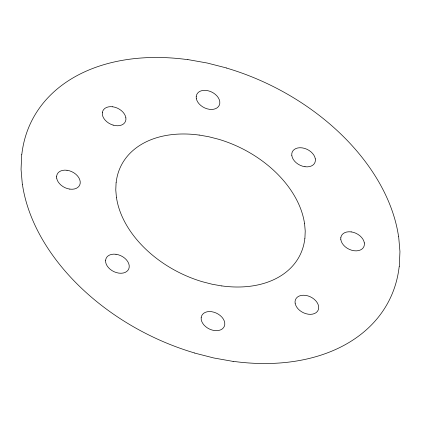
<?xml version="1.0" encoding="UTF-8"?>
<svg xmlns="http://www.w3.org/2000/svg" width="421" height="421" viewBox="0 0 421 421"><rect width="100%" height="100%" fill="white"/><g stroke="black" fill="none" stroke-linecap="round" stroke-linejoin="round"><path stroke-width="0.63" d="M21.692 154.544L21.05 169.41L22.366 184.703M56.614 176.189L56.656 178.072M102.314 112.707L102.356 114.591A12.483 8.673 26.5 0 0 113.138 125.111M105.613 260.194L105.655 262.078A12.483 8.673 26.5 0 0 116.406 272.592L118.827 273.124A12.483 8.673 26.5 0 0 129.205 267.182L129.173 265.304A12.483 8.673 26.5 0 0 118.417 254.805L115.996 254.258M116.096 182.525L115.775 189.955L116.433 197.602M196.207 96.388L196.249 98.272M201.17 317.613L201.212 319.497A12.483 8.673 26.5 0 0 211.963 330.011L214.384 330.543A12.483 8.673 26.5 0 0 224.767 324.602L224.73 322.723A12.483 8.673 26.5 0 0 213.979 312.224L211.553 311.677A12.483 8.673 26.5 0 0 201.18 317.634M304.904 238.481L305.225 231.045L304.567 223.398M340.773 237.807L340.815 239.691M399.308 266.456L399.95 251.59L398.634 236.297M187.85 59.582L207.206 63.024L226.593 67.986M112.702 106.771L115.122 107.297A12.483 8.673 26.5 0 1 125.868 117.827M199.175 135.041L208.853 136.762L218.546 139.24A99.866 69.376 26.5 0 1 304.509 223.393M304.993 166.727L302.567 166.2A12.483 8.673 26.5 0 1 291.853 155.691M66.997 170.252L69.418 170.779A12.483 8.673 26.5 0 1 80.164 181.314L80.216 183.182A12.483 8.673 26.5 0 1 69.828 189.113M351.161 231.871L353.582 232.397A12.483 8.673 26.5 0 1 364.328 242.938M69.828 189.118L67.407 188.592A12.483 8.673 26.5 0 1 56.682 178.078M221.825 285.959L212.147 284.238L202.454 281.754A99.861 69.37 26.5 0 1 116.491 197.612M233.15 361.418L213.8 357.976L194.413 353.014M113.107 125.111L115.533 125.632A12.483 8.673 26.5 0 0 125.911 119.696L125.874 117.817M364.333 242.917L364.375 244.801A12.483 8.673 26.5 0 1 353.993 250.732L351.572 250.211A12.483 8.673 26.5 0 1 340.852 239.702M315.334 158.906L315.376 160.79A12.483 8.673 26.5 0 1 304.988 166.721M291.816 155.681L291.774 153.797A12.483 8.673 26.5 0 1 302.162 147.866L304.583 148.387A12.483 8.673 26.5 0 1 315.303 158.901M295.11 303.167L295.068 301.283A12.483 8.673 26.5 0 1 305.483 295.379L307.877 295.874A12.483 8.673 26.5 0 1 318.623 306.414L318.671 308.277A12.483 8.673 26.5 0 1 308.288 314.208L305.867 313.687A12.483 8.673 26.5 0 1 295.147 303.178M399.197 266.419A199.733 138.746 26.5 0 1 233.139 361.329M226.582 68.065A199.733 138.746 26.5 0 1 398.524 236.281M21.803 154.575A199.733 138.746 26.5 0 1 187.866 59.671M194.418 352.93A199.733 138.746 26.5 0 1 22.476 184.719M304.846 238.46A99.866 69.37 26.5 0 1 221.814 285.912M116.154 182.54A99.866 69.37 26.5 0 1 199.18 135.083M105.618 260.215A12.483 8.673 26.5 0 1 115.996 254.284M102.345 112.733A12.483 8.673 26.5 0 1 112.728 106.797M340.81 237.833A12.483 8.673 26.5 0 1 351.188 231.903M56.64 176.21A12.483 8.673 26.5 0 1 67.023 170.279M196.281 98.277A12.483 8.673 26.5 0 0 207.027 108.792L209.421 109.313A12.483 8.673 26.5 0 0 219.799 103.377L219.762 101.493A12.483 8.673 26.5 0 0 209.011 90.999L206.59 90.452A12.483 8.673 26.5 0 0 196.239 96.414"/></g></svg>
